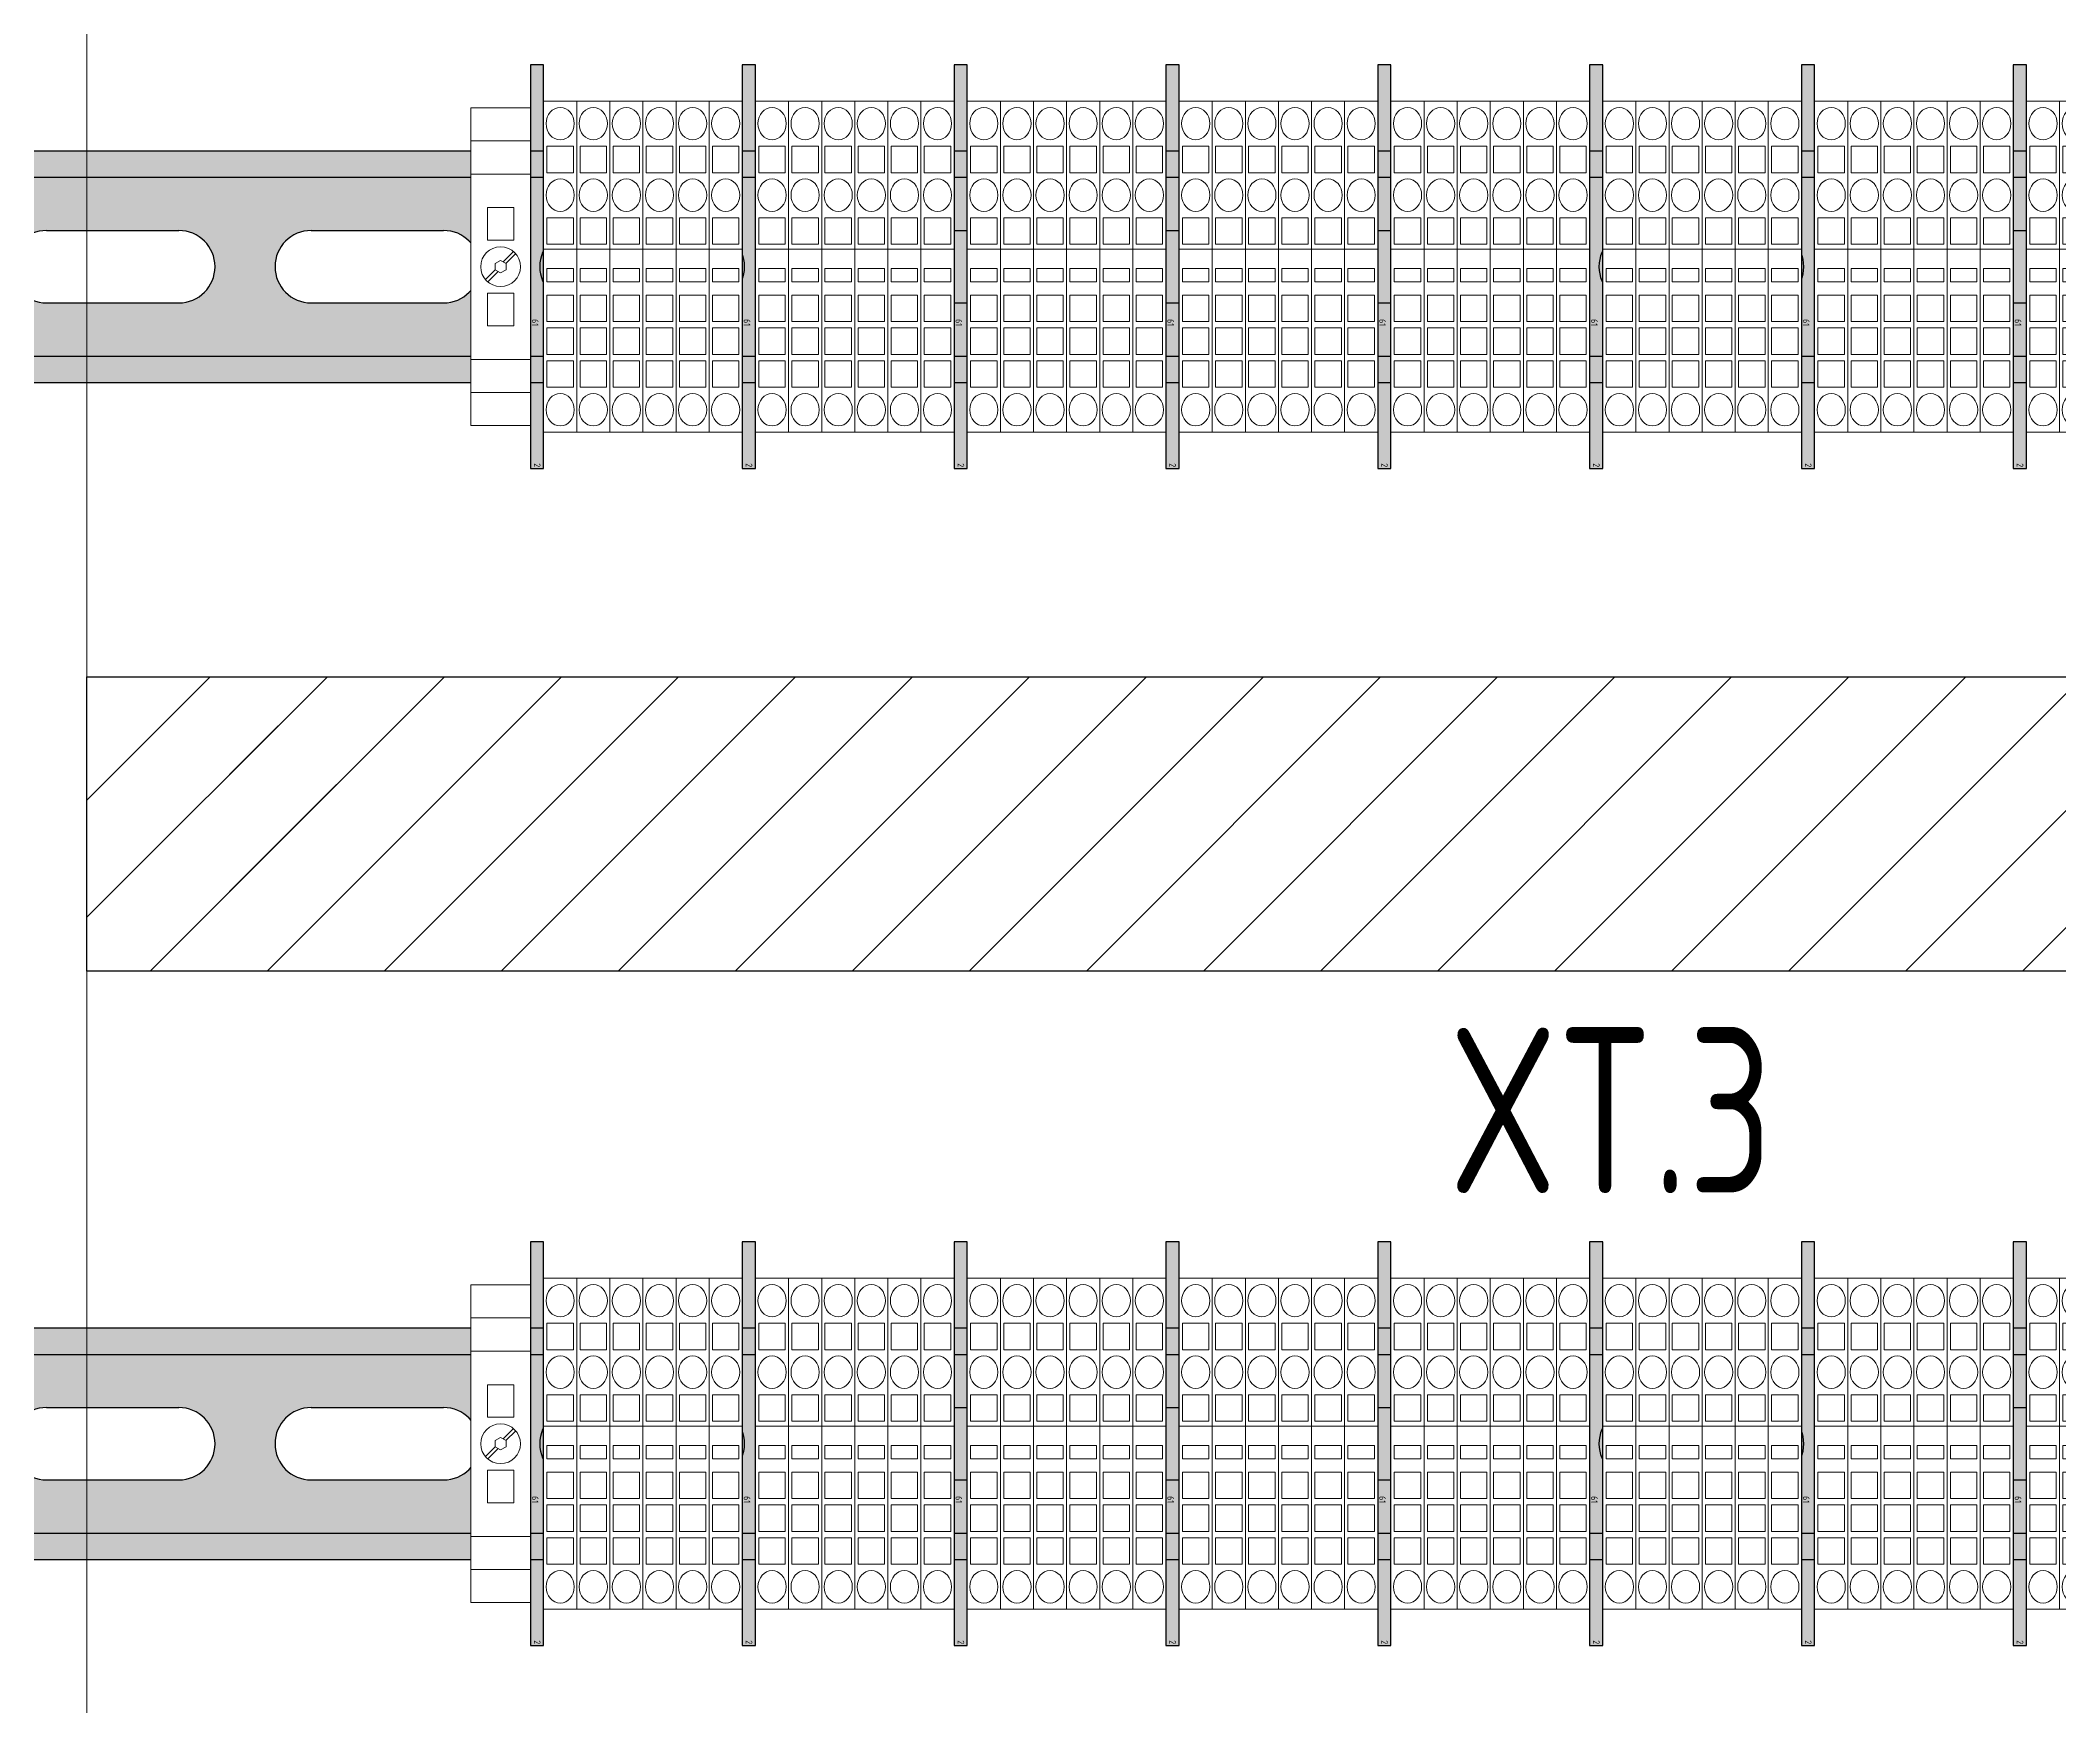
# Model space of a CAD drawing. Header units: millimetres. Extents: x 1414 to 7445, y -6250 to 7681.
# Drawn here: x 2513.25 to 2543.76, y -6008.51 to -5983.34 of the extents above; entities that cross this region are included whole.
import ezdxf

# ---------------------------------------------------------------- set-up
doc = ezdxf.new("R2010")
doc.units = ezdxf.units.MM
doc.set_wipeout_variables(frame=1)
doc.layers.add('Схемы и шкафы', color=7, linetype='Continuous')
doc.styles.get("Standard").update_dxf_attribs({"font": 'romans.shx', "width": 0.7, "height": 2.5})

# ---------------------------------------------------------------- blocks, each defined once
blk = doc.blocks.new('A$C0D7F3277')
at = {"color": 0, "lineweight": 0}
blk.add_line((16.717, 210.906), (16.717, 21.871), dxfattribs=at)
blk = doc.blocks.new('*U77')
at = {"color": 0, "lineweight": 0}
blk.add_blockref('A$C0D7F3277', (1.386, 10.603), dxfattribs=at)
blk = doc.blocks.new('Din-рейка')
at = {"true_color": 0xffffff}
h = blk.add_hatch(color=7, dxfattribs=at)
h.paths.add_polyline_path([(51, 3.1), (51, 3.5), (0, 3.5), (0, 3.1)])
h.paths.add_polyline_path([(0, 3.1), (0, 0.4), (51, 0.4), (51, 3.1)])
h.paths.add_polyline_path([(12.388, 1.203), (10.388, 1.203, -1), (10.388, 2.297), (12.388, 2.297, -1)], flags=16)
h.paths.add_polyline_path([(14.388, 2.297), (16.388, 2.297, -1), (16.388, 1.203), (14.388, 1.203, -1)], flags=16)
h.paths.add_polyline_path([(8.388, 1.203), (6.388, 1.203, -1), (6.388, 2.297), (8.388, 2.297, -1)], flags=16)
h.paths.add_polyline_path([(18.388, 2.297), (20.388, 2.297, -1), (20.388, 1.203), (18.388, 1.203, -1)], flags=16)
h.paths.add_polyline_path([(4.388, 1.203), (2.388, 1.203, -1), (2.388, 2.297), (4.388, 2.297, -1)], flags=16)
h.paths.add_polyline_path([(22.388, 2.297), (24.388, 2.297, -1), (24.388, 1.203), (22.388, 1.203, -1)], flags=16)
h.paths.add_polyline_path([(26.388, 2.297), (28.388, 2.297, -1), (28.388, 1.203), (26.388, 1.203, -1)], flags=16)
h.paths.add_polyline_path([(30.388, 2.297), (32.388, 2.297, -1), (32.388, 1.203), (30.388, 1.203, -1)], flags=16)
h.paths.add_polyline_path([(34.388, 2.297), (36.388, 2.297, -1), (36.388, 1.203), (34.388, 1.203, -1)], flags=16)
h.paths.add_polyline_path([(38.388, 2.297), (40.388, 2.297, -1), (40.388, 1.203), (38.388, 1.203, -1)], flags=16)
h.paths.add_polyline_path([(42.388, 2.297), (44.388, 2.297, -1), (44.388, 1.203), (42.388, 1.203, -1)], flags=16)
h.paths.add_polyline_path([(46.388, 2.297), (48.388, 2.297, -1), (48.388, 1.203), (46.388, 1.203, -1)], flags=16)
h.paths.add_polyline_path([(0, 0.4), (0, 0), (51, 0), (51, 0.4)])
at = {"color": 0}
for p, q in [((0, 3.5), (48.528, 3.5)), ((0, 3.5), (51, 3.5)), ((0, 3.1), (51, 3.1)), ((2.388, 2.297), (4.388, 2.297)), ((6.388, 2.297), (8.388, 2.297)), ((10.388, 2.297), (12.388, 2.297)), ((14.388, 2.297), (16.388, 2.297)), ((18.388, 2.297), (20.388, 2.297)), ((22.388, 2.297), (24.388, 2.297)), ((26.388, 2.297), (28.388, 2.297)), ((30.388, 2.297), (32.388, 2.297)), ((2.388, 1.203), (4.388, 1.203)), ((6.388, 1.203), (8.388, 1.203)), ((10.388, 1.203), (12.388, 1.203)), ((14.388, 1.203), (16.388, 1.203)), ((18.388, 1.203), (20.388, 1.203)), ((22.388, 1.203), (24.388, 1.203)), ((26.388, 1.203), (28.388, 1.203)), ((30.388, 1.203), (32.388, 1.203)), ((0, 0.4), (51, 0.4)), ((0, 0), (51, 0))]:
    blk.add_line(p, q, dxfattribs=at)
for centre, start, end in [((2.388, 1.75), 90, 270), ((4.388, 1.75), 270, 90), ((6.388, 1.75), 90, 270), ((8.388, 1.75), 270, 90), ((10.388, 1.75), 90, 270), ((12.388, 1.75), 270, 90), ((14.388, 1.75), 90, 270), ((16.388, 1.75), 270, 90), ((18.388, 1.75), 90, 270), ((20.388, 1.75), 270, 90), ((22.388, 1.75), 90, 270), ((24.388, 1.75), 270, 90), ((26.388, 1.75), 90, 270), ((28.388, 1.75), 270, 90), ((30.388, 1.75), 90, 270), ((32.388, 1.75), 270, 90)]:
    blk.add_arc(centre, 0.547, start, end, dxfattribs=at)
blk = doc.blocks.new('*U140')
at = {"color": 0}
blk.add_blockref('Din-рейка', (0, 0), dxfattribs=at)
blk = doc.blocks.new('кабель канал')
at = {"layer": 'Схемы и шкафы', "color": 252}
for p, q in [((1349.761, 1048.201), (1397.761, 1048.201)), ((1349.761, 1043.756), (1349.761, 1048.201)), ((1397.761, 1043.756), (1349.761, 1043.756))]:
    blk.add_line(p, q, dxfattribs=at)
at = {"layer": 'Схемы и шкафы', "color": 252, "linetype": 'Continuous'}
for p, q in [((1349.761, 1044.569), (1353.393, 1048.201)), ((1349.761, 1046.337), (1351.625, 1048.201)), ((1350.716, 1043.756), (1355.161, 1048.201)), ((1351.917, 1046.726), (1353.393, 1048.201)), ((1351.917, 1044.958), (1355.161, 1048.201)), ((1352.484, 1043.756), (1356.929, 1048.201)), ((1354.251, 1043.756), (1358.696, 1048.201)), ((1356.019, 1043.756), (1360.464, 1048.201)), ((1357.787, 1043.756), (1362.232, 1048.201)), ((1359.555, 1043.756), (1364, 1048.201)), ((1361.323, 1043.756), (1365.768, 1048.201)), ((1363.09, 1043.756), (1367.535, 1048.201)), ((1364.858, 1043.756), (1369.303, 1048.201)), ((1366.626, 1043.756), (1371.071, 1048.201)), ((1368.394, 1043.756), (1372.839, 1048.201)), ((1370.161, 1043.756), (1374.606, 1048.201)), ((1371.929, 1043.756), (1376.374, 1048.201)), ((1373.697, 1043.756), (1378.142, 1048.201)), ((1375.465, 1043.756), (1379.91, 1048.201)), ((1377.232, 1043.756), (1381.677, 1048.201)), ((1379, 1043.756), (1383.445, 1048.201))]:
    blk.add_line(p, q, dxfattribs=at)
blk = doc.blocks.new('разделитель феникс')
at = {"true_color": 0x4c7664}
blk.add_hatch(color=117, dxfattribs=at).paths.add_polyline_path([(6.1, 0.2), (0, 0.2), (0, 0), (6.1, 0)])
blk.add_lwpolyline([(6.1, 0.2), (0, 0.2), (0, 0), (6.1, 0)], close=True)
at = {"char_height": 0.1, "attachment_point": 1}
for s, insert, width in [('61', (3.841, 0.122), 0.21915), ('2', (6.019, 0.153), 0.06426)]:
    blk.add_mtext(s, dxfattribs=dict(at, insert=insert, width=width))
blk = doc.blocks.new('A$C053C11C2')
blk.add_wipeout([(0, 50), (5, 50), (5, 0), (0, 0)])
at = {"color": 0, "lineweight": 20}
blk.add_line((0, 27.65), (5, 27.65), dxfattribs=at)
for points in [[(0, 50), (5, 50), (5, 0), (0, 0)], [(4.5, 43.2), (0.5, 43.2), (0.5, 39.2), (4.5, 39.2)], [(4.5, 32.4), (0.5, 32.4), (0.5, 28.4), (4.5, 28.4)], [(4.5, 22.72), (0.5, 22.72), (0.5, 24.72), (4.5, 24.72)], [(4.5, 16.72), (0.5, 16.72), (0.5, 20.72), (4.5, 20.72)], [(4.5, 11.76), (0.5, 11.76), (0.5, 15.76), (4.5, 15.76)], [(4.5, 6.8), (0.5, 6.8), (0.5, 10.8), (4.5, 10.8)]]:
    blk.add_lwpolyline(points, close=True, dxfattribs=at)
at = {"color": 0, "lineweight": 20, "extrusion": (0, 0, -1)}
for centre in [(2.5, 46.61), (2.5, 35.81)]:
    blk.add_ellipse(centre, major_axis=(0, 2.45), ratio=0.868447, dxfattribs=at)
at = {"color": 0, "lineweight": 20}
blk.add_ellipse((2.5, 3.39), major_axis=(0, -2.45), ratio=0.868447, dxfattribs=at)
blk = doc.blocks.new('A$C79625C4B')
blk.add_wipeout([(0, 48), (9, 48), (9, 0), (0, 0)])
at = {"color": 0, "lineweight": 20}
for p, q in [((9, 43), (0, 43)), ((9, 38), (0, 38)), ((4.89, 24.72), (6.47, 26.3)), ((5.31, 24.48), (6.8, 25.97)), ((2.23, 22.06), (3.69, 23.52)), ((2.56, 21.73), (4.11, 23.28)), ((9, 10), (0, 10)), ((9, 5), (0, 5))]:
    blk.add_line(p, q, dxfattribs=at)
for points in [[(9, 48), (0, 48), (0, 0), (9, 0)], [(6.5, 32.92), (2.5, 32.92), (2.5, 28), (6.5, 28)], [(6.5, 15.08), (2.5, 15.08), (2.5, 20), (6.5, 20)]]:
    blk.add_lwpolyline(points, close=True, dxfattribs=at)
at = {"color": 0, "lineweight": 20, "flags": 128}
blk.add_lwpolyline([(4.5, 24.94), (3.68, 24.47), (3.68, 23.53), (4.5, 23.06), (5.32, 23.53), (5.32, 24.47)], close=True, dxfattribs=at)
at = {"color": 0, "lineweight": 20}
blk.add_circle((4.5, 24), 3, dxfattribs=at)

msp = doc.modelspace()

# ---------------------------------------------------------------- block references
at = {"rotation": 270}
for p in [(2520.656, -5983.706), (2520.656, -6001.486)]:
    msp.add_blockref('разделитель феникс', p, dxfattribs=at)
for p in [(2510.957, -5988.506), (2510.957, -6006.286)]:
    msp.add_blockref('*U140', p)
at = {"layer": 'Схемы и шкафы', "color": 0, "lineweight": 20, "ltscale": 100}
msp.add_blockref('*U77', (2495.854, -6101.114), dxfattribs=at)
at = {"layer": 'Схемы и шкафы', "lineweight": 30}
msp.add_blockref('кабель канал', (1164.196, -7041.152), dxfattribs=at)

# ---------------------------------------------------------------- texts
at = {"lineweight": 20, "insert": (2536.976, -5999.499), "char_height": 2.5, "width": 6.8, "attachment_point": 5}
msp.add_mtext('XT.3', dxfattribs=at)

# ---------------------------------------------------------------- next in the draw order: block references
at = {"color": 253, "lineweight": 40, "xscale": 0.1000000000003638, "yscale": 0.1000000000003638, "zscale": 0.1000000000003638}
for p in [(2520.856, -5989.256), (2520.856, -6007.036)]:
    msp.add_blockref('A$C053C11C2', p, dxfattribs=at)
at = {"color": 18, "lineweight": 40, "true_color": 0x000000, "xscale": 0.1000000000003638, "yscale": 0.1000000000003638, "zscale": 0.1000000000003638}
for p in [(2519.756, -5989.156), (2519.756, -6006.936)]:
    msp.add_blockref('A$C79625C4B', p, dxfattribs=at)

# ---------------------------------------------------------------- next in the draw order: block references
at = {"color": 253, "lineweight": 40, "xscale": 0.1000000000003638, "yscale": 0.1000000000003638, "zscale": 0.1000000000003638}
for p in [(2521.356, -5989.256), (2521.356, -6007.036)]:
    msp.add_blockref('A$C053C11C2', p, dxfattribs=at)

# ---------------------------------------------------------------- next in the draw order: block references
at = {"color": 1, "lineweight": 40, "xscale": 0.1000000000003638, "yscale": 0.1000000000003638, "zscale": 0.1000000000003638}
for p in [(2521.856, -5989.256), (2521.856, -6007.036)]:
    msp.add_blockref('A$C053C11C2', p, dxfattribs=at)

# ---------------------------------------------------------------- next in the draw order: block references
at = {"color": 5, "lineweight": 40, "xscale": 0.1000000000003638, "yscale": 0.1000000000003638, "zscale": 0.1000000000003638}
for p in [(2522.356, -5989.256), (2522.356, -6007.036)]:
    msp.add_blockref('A$C053C11C2', p, dxfattribs=at)

# ---------------------------------------------------------------- next in the draw order: block references
at = {"color": 1, "lineweight": 40, "xscale": 0.1000000000003638, "yscale": 0.1000000000003638, "zscale": 0.1000000000003638}
for p in [(2522.856, -5989.256), (2522.856, -6007.036)]:
    msp.add_blockref('A$C053C11C2', p, dxfattribs=at)

# ---------------------------------------------------------------- next in the draw order: block references
at = {"color": 5, "lineweight": 40, "xscale": 0.1000000000003638, "yscale": 0.1000000000003638, "zscale": 0.1000000000003638}
for p in [(2523.356, -5989.256), (2523.356, -6007.036)]:
    msp.add_blockref('A$C053C11C2', p, dxfattribs=at)

# ---------------------------------------------------------------- next in the draw order: block references
at = {"rotation": 270}
for p in [(2523.856, -5983.706), (2523.856, -6001.486)]:
    msp.add_blockref('разделитель феникс', p, dxfattribs=at)

# ---------------------------------------------------------------- next in the draw order: block references
at = {"color": 253, "lineweight": 40, "xscale": 0.1000000000003638, "yscale": 0.1000000000003638, "zscale": 0.1000000000003638}
for p in [(2524.056, -5989.256), (2524.056, -6007.036)]:
    msp.add_blockref('A$C053C11C2', p, dxfattribs=at)

# ---------------------------------------------------------------- next in the draw order: block references
for p in [(2524.556, -5989.256), (2524.556, -6007.036)]:
    msp.add_blockref('A$C053C11C2', p, dxfattribs=at)

# ---------------------------------------------------------------- next in the draw order: block references
at = {"color": 1, "lineweight": 40, "xscale": 0.1000000000003638, "yscale": 0.1000000000003638, "zscale": 0.1000000000003638}
for p in [(2525.056, -5989.256), (2525.056, -6007.036)]:
    msp.add_blockref('A$C053C11C2', p, dxfattribs=at)

# ---------------------------------------------------------------- next in the draw order: block references
at = {"color": 5, "lineweight": 40, "xscale": 0.1000000000003638, "yscale": 0.1000000000003638, "zscale": 0.1000000000003638}
for p in [(2525.556, -5989.256), (2525.556, -6007.036)]:
    msp.add_blockref('A$C053C11C2', p, dxfattribs=at)

# ---------------------------------------------------------------- next in the draw order: block references
at = {"color": 1, "lineweight": 40, "xscale": 0.1000000000003638, "yscale": 0.1000000000003638, "zscale": 0.1000000000003638}
for p in [(2526.056, -5989.256), (2526.056, -6007.036)]:
    msp.add_blockref('A$C053C11C2', p, dxfattribs=at)

# ---------------------------------------------------------------- next in the draw order: block references
at = {"color": 5, "lineweight": 40, "xscale": 0.1000000000003638, "yscale": 0.1000000000003638, "zscale": 0.1000000000003638}
for p in [(2526.556, -5989.256), (2526.556, -6007.036)]:
    msp.add_blockref('A$C053C11C2', p, dxfattribs=at)

# ---------------------------------------------------------------- next in the draw order: block references
at = {"rotation": 270}
for p in [(2527.056, -5983.706), (2527.056, -6001.486)]:
    msp.add_blockref('разделитель феникс', p, dxfattribs=at)

# ---------------------------------------------------------------- next in the draw order: block references
at = {"color": 253, "lineweight": 40, "xscale": 0.1000000000003638, "yscale": 0.1000000000003638, "zscale": 0.1000000000003638}
for p in [(2527.256, -5989.256), (2527.256, -6007.036)]:
    msp.add_blockref('A$C053C11C2', p, dxfattribs=at)

# ---------------------------------------------------------------- next in the draw order: block references
for p in [(2527.756, -5989.256), (2527.756, -6007.036)]:
    msp.add_blockref('A$C053C11C2', p, dxfattribs=at)

# ---------------------------------------------------------------- next in the draw order: block references
at = {"color": 1, "lineweight": 40, "xscale": 0.1000000000003638, "yscale": 0.1000000000003638, "zscale": 0.1000000000003638}
for p in [(2528.256, -5989.256), (2528.256, -6007.036)]:
    msp.add_blockref('A$C053C11C2', p, dxfattribs=at)

# ---------------------------------------------------------------- next in the draw order: block references
at = {"color": 5, "lineweight": 40, "xscale": 0.1000000000003638, "yscale": 0.1000000000003638, "zscale": 0.1000000000003638}
for p in [(2528.756, -5989.256), (2528.756, -6007.036)]:
    msp.add_blockref('A$C053C11C2', p, dxfattribs=at)

# ---------------------------------------------------------------- next in the draw order: block references
at = {"color": 1, "lineweight": 40, "xscale": 0.1000000000003638, "yscale": 0.1000000000003638, "zscale": 0.1000000000003638}
for p in [(2529.256, -5989.256), (2529.256, -6007.036)]:
    msp.add_blockref('A$C053C11C2', p, dxfattribs=at)

# ---------------------------------------------------------------- next in the draw order: block references
at = {"color": 5, "lineweight": 40, "xscale": 0.1000000000003638, "yscale": 0.1000000000003638, "zscale": 0.1000000000003638}
for p in [(2529.756, -5989.256), (2529.756, -6007.036)]:
    msp.add_blockref('A$C053C11C2', p, dxfattribs=at)

# ---------------------------------------------------------------- next in the draw order: block references
at = {"rotation": 270}
for p in [(2530.256, -5983.706), (2530.256, -6001.486)]:
    msp.add_blockref('разделитель феникс', p, dxfattribs=at)

# ---------------------------------------------------------------- next in the draw order: block references
at = {"color": 253, "lineweight": 40, "xscale": 0.1000000000003638, "yscale": 0.1000000000003638, "zscale": 0.1000000000003638}
for p in [(2530.456, -5989.256), (2530.456, -6007.036)]:
    msp.add_blockref('A$C053C11C2', p, dxfattribs=at)

# ---------------------------------------------------------------- next in the draw order: block references
for p in [(2530.956, -5989.256), (2530.956, -6007.036)]:
    msp.add_blockref('A$C053C11C2', p, dxfattribs=at)

# ---------------------------------------------------------------- next in the draw order: block references
at = {"color": 1, "lineweight": 40, "xscale": 0.1000000000003638, "yscale": 0.1000000000003638, "zscale": 0.1000000000003638}
for p in [(2531.456, -5989.256), (2531.456, -6007.036)]:
    msp.add_blockref('A$C053C11C2', p, dxfattribs=at)

# ---------------------------------------------------------------- next in the draw order: block references
at = {"color": 5, "lineweight": 40, "xscale": 0.1000000000003638, "yscale": 0.1000000000003638, "zscale": 0.1000000000003638}
for p in [(2531.956, -5989.256), (2531.956, -6007.036)]:
    msp.add_blockref('A$C053C11C2', p, dxfattribs=at)

# ---------------------------------------------------------------- next in the draw order: block references
at = {"color": 1, "lineweight": 40, "xscale": 0.1000000000003638, "yscale": 0.1000000000003638, "zscale": 0.1000000000003638}
for p in [(2532.456, -5989.256), (2532.456, -6007.036)]:
    msp.add_blockref('A$C053C11C2', p, dxfattribs=at)

# ---------------------------------------------------------------- next in the draw order: block references
at = {"color": 5, "lineweight": 40, "xscale": 0.1000000000003638, "yscale": 0.1000000000003638, "zscale": 0.1000000000003638}
for p in [(2532.956, -5989.256), (2532.956, -6007.036)]:
    msp.add_blockref('A$C053C11C2', p, dxfattribs=at)

# ---------------------------------------------------------------- next in the draw order: block references
at = {"rotation": 270}
for p in [(2533.456, -5983.706), (2533.456, -6001.486)]:
    msp.add_blockref('разделитель феникс', p, dxfattribs=at)

# ---------------------------------------------------------------- next in the draw order: block references
at = {"color": 253, "lineweight": 40, "xscale": 0.1000000000003638, "yscale": 0.1000000000003638, "zscale": 0.1000000000003638}
for p in [(2533.656, -5989.256), (2533.656, -6007.036)]:
    msp.add_blockref('A$C053C11C2', p, dxfattribs=at)

# ---------------------------------------------------------------- next in the draw order: block references
for p in [(2534.156, -5989.256), (2534.156, -6007.036)]:
    msp.add_blockref('A$C053C11C2', p, dxfattribs=at)

# ---------------------------------------------------------------- next in the draw order: block references
at = {"color": 1, "lineweight": 40, "xscale": 0.1000000000003638, "yscale": 0.1000000000003638, "zscale": 0.1000000000003638}
for p in [(2534.656, -5989.256), (2534.656, -6007.036)]:
    msp.add_blockref('A$C053C11C2', p, dxfattribs=at)

# ---------------------------------------------------------------- next in the draw order: block references
at = {"color": 5, "lineweight": 40, "xscale": 0.1000000000003638, "yscale": 0.1000000000003638, "zscale": 0.1000000000003638}
for p in [(2535.156, -5989.256), (2535.156, -6007.036)]:
    msp.add_blockref('A$C053C11C2', p, dxfattribs=at)

# ---------------------------------------------------------------- next in the draw order: block references
at = {"color": 1, "lineweight": 40, "xscale": 0.1000000000003638, "yscale": 0.1000000000003638, "zscale": 0.1000000000003638}
for p in [(2535.656, -5989.256), (2535.656, -6007.036)]:
    msp.add_blockref('A$C053C11C2', p, dxfattribs=at)

# ---------------------------------------------------------------- next in the draw order: block references
at = {"color": 5, "lineweight": 40, "xscale": 0.1000000000003638, "yscale": 0.1000000000003638, "zscale": 0.1000000000003638}
for p in [(2536.156, -5989.256), (2536.156, -6007.036)]:
    msp.add_blockref('A$C053C11C2', p, dxfattribs=at)

# ---------------------------------------------------------------- next in the draw order: block references
at = {"rotation": 270}
for p in [(2536.656, -5983.706), (2536.656, -6001.486)]:
    msp.add_blockref('разделитель феникс', p, dxfattribs=at)

# ---------------------------------------------------------------- next in the draw order: block references
at = {"color": 253, "lineweight": 40, "xscale": 0.1000000000003638, "yscale": 0.1000000000003638, "zscale": 0.1000000000003638}
for p in [(2536.856, -5989.256), (2536.856, -6007.036)]:
    msp.add_blockref('A$C053C11C2', p, dxfattribs=at)

# ---------------------------------------------------------------- next in the draw order: block references
for p in [(2537.356, -5989.256), (2537.356, -6007.036)]:
    msp.add_blockref('A$C053C11C2', p, dxfattribs=at)

# ---------------------------------------------------------------- next in the draw order: block references
at = {"color": 1, "lineweight": 40, "xscale": 0.1000000000003638, "yscale": 0.1000000000003638, "zscale": 0.1000000000003638}
for p in [(2537.856, -5989.256), (2537.856, -6007.036)]:
    msp.add_blockref('A$C053C11C2', p, dxfattribs=at)

# ---------------------------------------------------------------- next in the draw order: block references
at = {"color": 5, "lineweight": 40, "xscale": 0.1000000000003638, "yscale": 0.1000000000003638, "zscale": 0.1000000000003638}
for p in [(2538.356, -5989.256), (2538.356, -6007.036)]:
    msp.add_blockref('A$C053C11C2', p, dxfattribs=at)

# ---------------------------------------------------------------- next in the draw order: block references
at = {"color": 1, "lineweight": 40, "xscale": 0.1000000000003638, "yscale": 0.1000000000003638, "zscale": 0.1000000000003638}
for p in [(2538.856, -5989.256), (2538.856, -6007.036)]:
    msp.add_blockref('A$C053C11C2', p, dxfattribs=at)

# ---------------------------------------------------------------- next in the draw order: block references
at = {"color": 5, "lineweight": 40, "xscale": 0.1000000000003638, "yscale": 0.1000000000003638, "zscale": 0.1000000000003638}
for p in [(2539.356, -5989.256), (2539.356, -6007.036)]:
    msp.add_blockref('A$C053C11C2', p, dxfattribs=at)

# ---------------------------------------------------------------- next in the draw order: block references
at = {"rotation": 270}
for p in [(2539.856, -5983.706), (2539.856, -6001.486)]:
    msp.add_blockref('разделитель феникс', p, dxfattribs=at)

# ---------------------------------------------------------------- next in the draw order: block references
at = {"color": 253, "lineweight": 40, "xscale": 0.1000000000003638, "yscale": 0.1000000000003638, "zscale": 0.1000000000003638}
for p in [(2540.056, -5989.256), (2540.056, -6007.036)]:
    msp.add_blockref('A$C053C11C2', p, dxfattribs=at)

# ---------------------------------------------------------------- next in the draw order: block references
for p in [(2540.556, -5989.256), (2540.556, -6007.036)]:
    msp.add_blockref('A$C053C11C2', p, dxfattribs=at)

# ---------------------------------------------------------------- next in the draw order: block references
at = {"color": 1, "lineweight": 40, "xscale": 0.1000000000003638, "yscale": 0.1000000000003638, "zscale": 0.1000000000003638}
for p in [(2541.056, -5989.256), (2541.056, -6007.036)]:
    msp.add_blockref('A$C053C11C2', p, dxfattribs=at)

# ---------------------------------------------------------------- next in the draw order: block references
at = {"color": 5, "lineweight": 40, "xscale": 0.1000000000003638, "yscale": 0.1000000000003638, "zscale": 0.1000000000003638}
for p in [(2541.556, -5989.256), (2541.556, -6007.036)]:
    msp.add_blockref('A$C053C11C2', p, dxfattribs=at)

# ---------------------------------------------------------------- next in the draw order: block references
at = {"color": 1, "lineweight": 40, "xscale": 0.1000000000003638, "yscale": 0.1000000000003638, "zscale": 0.1000000000003638}
for p in [(2542.056, -5989.256), (2542.056, -6007.036)]:
    msp.add_blockref('A$C053C11C2', p, dxfattribs=at)

# ---------------------------------------------------------------- next in the draw order: block references
at = {"color": 5, "lineweight": 40, "xscale": 0.1000000000003638, "yscale": 0.1000000000003638, "zscale": 0.1000000000003638}
for p in [(2542.556, -5989.256), (2542.556, -6007.036)]:
    msp.add_blockref('A$C053C11C2', p, dxfattribs=at)

# ---------------------------------------------------------------- next in the draw order: block references
at = {"rotation": 270}
for p in [(2543.056, -5983.706), (2543.056, -6001.486)]:
    msp.add_blockref('разделитель феникс', p, dxfattribs=at)

# ---------------------------------------------------------------- next in the draw order: block references
at = {"color": 253, "lineweight": 40, "xscale": 0.1000000000003638, "yscale": 0.1000000000003638, "zscale": 0.1000000000003638}
for p in [(2543.256, -5989.256), (2543.256, -6007.036)]:
    msp.add_blockref('A$C053C11C2', p, dxfattribs=at)

# ---------------------------------------------------------------- next in the draw order: block references
for p in [(2543.756, -5989.256), (2543.756, -6007.036)]:
    msp.add_blockref('A$C053C11C2', p, dxfattribs=at)

doc.saveas('drawing.dxf')
